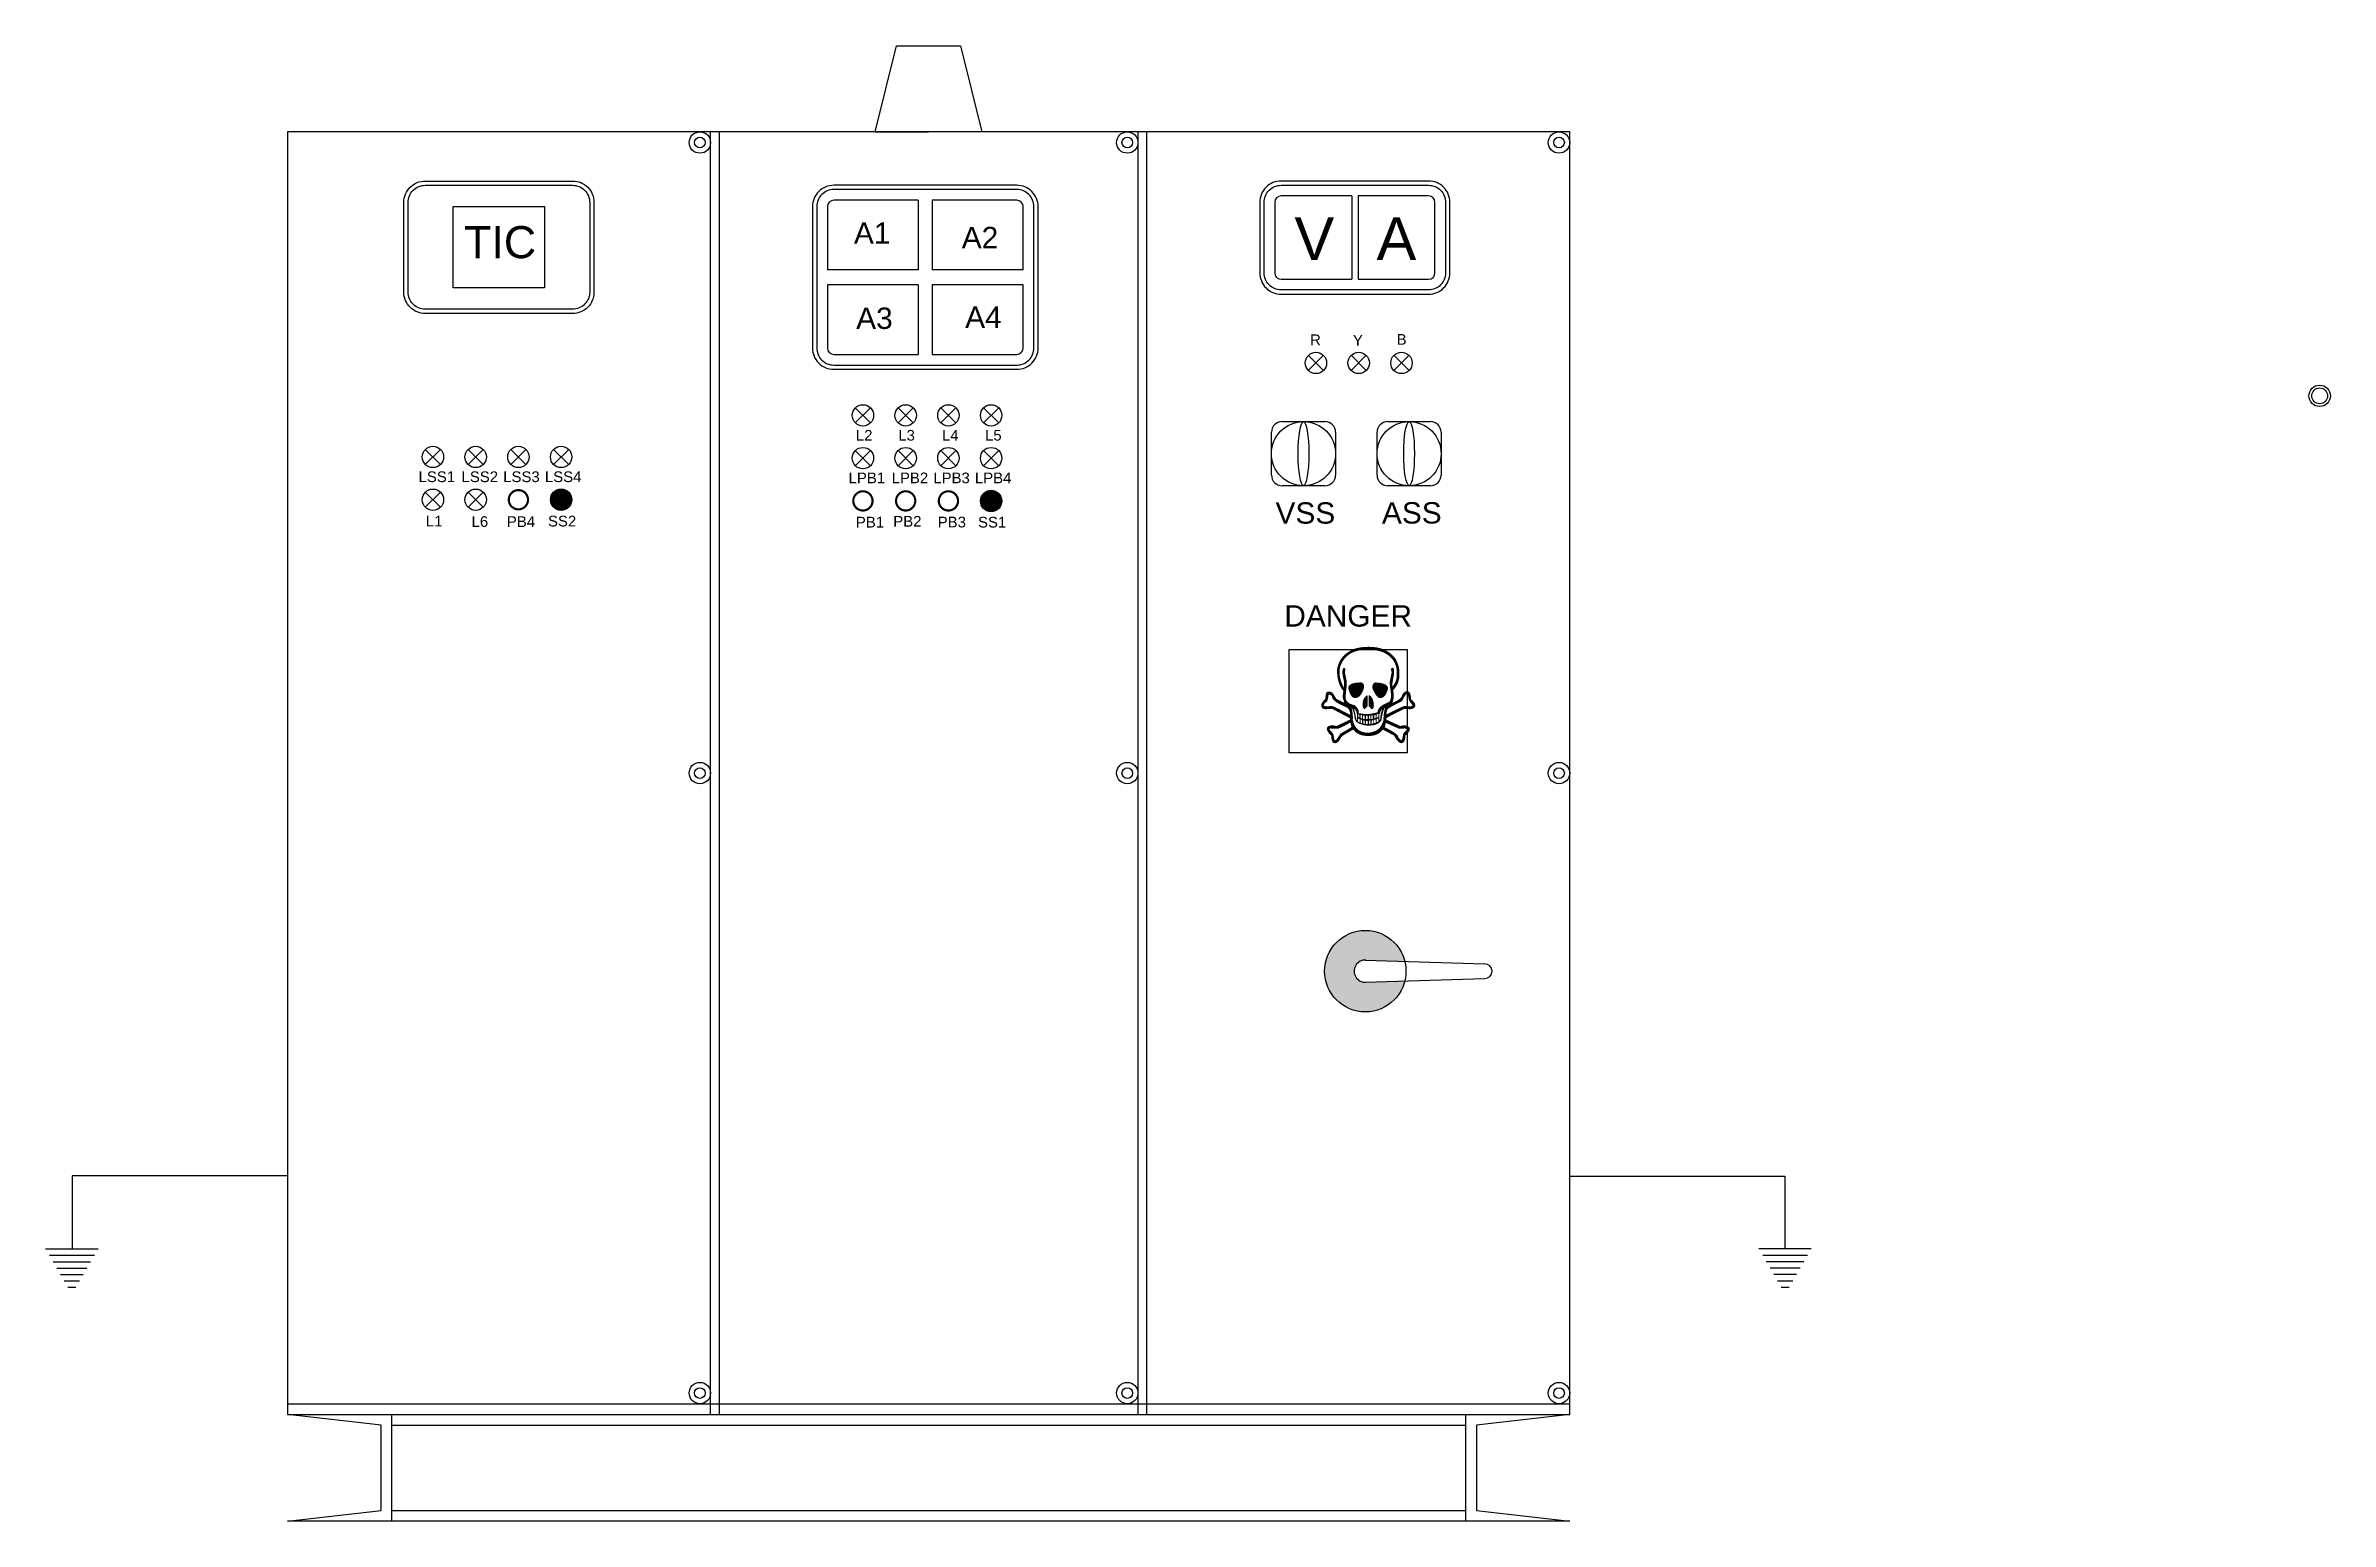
# Model space of a CAD drawing. Header units: millimetres. Extents: x 2049 to 4187, y 1942 to 3322.
import ezdxf

# ---------------------------------------------------------------- set-up
doc = ezdxf.new("R2010")
doc.units = ezdxf.units.MM
doc.layers.add('down', color=7, linetype='Continuous', lineweight=30)
doc.layers.add('outside', color=7, linetype='Continuous', lineweight=25)
doc.styles.get("Standard").update_dxf_attribs({"font": 'arial.ttf'})

# ---------------------------------------------------------------- blocks, each defined once
blk = doc.blocks.new('*U2')
for p, q in [((-7.1, -7.1), (7.1, 7.1)), ((7.1, -7.1), (-7.1, 7.1))]:
    blk.add_line(p, q)
blk.add_circle((0, 0), 10)
blk = doc.blocks.new('*U4')
at = {"const_width": 2}
blk.add_lwpolyline([(-9, 0, 1), (9, 0, 1)], format="xyb", close=True, dxfattribs=at)
blk = doc.blocks.new('*U3')
at = {"color": 0, "linetype": 'ByBlock', "lineweight": -2, "transparency": 16777216}
for name, p in [('*U2', (0, 40)), ('*U2', (40, 40)), ('*U2', (80, 40)), ('*U2', (120, 40)), ('*U2', (0, 0)), ('*U2', (40, 0)), ('*U4', (80, 0)), ('*U2', (120, 0))]:
    blk.add_blockref(name, p, dxfattribs=at)
blk = doc.blocks.new('*U9')
at = {"const_width": 2}
blk.add_lwpolyline([(-9, 0, 1), (9, 0, 1)], format="xyb", close=True, dxfattribs=at)
blk = doc.blocks.new('*U5')
for p, q in [((-7.1, -7.1), (7.1, 7.1)), ((7.1, -7.1), (-7.1, 7.1))]:
    blk.add_line(p, q)
blk.add_circle((0, 0), 10)
blk = doc.blocks.new('*U8')
at = {"const_width": 2}
blk.add_lwpolyline([(-9, 0, 1), (9, 0, 1)], format="xyb", close=True, dxfattribs=at)
blk = doc.blocks.new('*U7')
at = {"color": 0, "linetype": 'ByBlock', "lineweight": -2, "transparency": 16777216}
for name, p in [('*U5', (0, 80)), ('*U5', (40, 80)), ('*U5', (80, 80)), ('*U5', (120, 80)), ('*U5', (0, 40)), ('*U5', (40, 40)), ('*U5', (80, 40)), ('*U5', (120, 40)), ('*U9', (0, 0)), ('*U9', (40, 0)), ('*U8', (80, 0)), ('*U5', (120, 0))]:
    blk.add_blockref(name, p, dxfattribs=at)

msp = doc.modelspace()

# ---------------------------------------------------------------- hatches: boundary and pattern name
h = msp.add_hatch(color=256)
h.dxf.hatch_style = 1
h.paths.add_polyline_path([(2524.2, 2904.4), (2531.3, 2897.4), (2538.3, 2904.4, 0.414214)])
h.paths.add_polyline_path([(2538.3, 2904.4), (2531.3, 2897.4), (2538.3, 2890.3, 0.198912), (2541.3, 2897.4, 0.198912)])
h.paths.add_polyline_path([(2531.3, 2897.4), (2524.2, 2890.3, 0.414214), (2538.3, 2890.3)])
h.paths.add_polyline_path([(2531.3, 2897.4), (2524.2, 2904.4, 0.198912), (2521.3, 2897.4, 0.198912), (2524.2, 2890.3)])
h = msp.add_hatch(color=256)
h.dxf.hatch_style = 1
h.paths.add_polyline_path([(2926.6, 2903.4), (2933.7, 2896.3), (2940.8, 2903.4, 0.414214)])
h.paths.add_polyline_path([(2940.8, 2903.4), (2933.7, 2896.3), (2940.8, 2889.2, 0.198912), (2943.7, 2896.3, 0.198912)])
h.paths.add_polyline_path([(2933.7, 2896.3), (2926.6, 2889.2, 0.414214), (2940.8, 2889.2)])
h.paths.add_polyline_path([(2933.7, 2896.3), (2926.6, 2903.4, 0.198912), (2923.7, 2896.3, 0.198912), (2926.6, 2889.2)])
h = msp.add_hatch(color=256)
h.dxf.hatch_style = 1
h.paths.add_polyline_path([(3245.7, 2456.3, 0.884482), (3320.8, 2447), (3284.4, 2445.9, -1.063947), (3284.4, 2466.6), (3320.8, 2465.5, 0.884482)])

# ---------------------------------------------------------------- linework, layer by layer
for p, q in [((2825.1, 3241.6), (2875.1, 3241.6)), ((2925.1, 3241.6), (2875.1, 3241.6)), ((2780.5, 3171.6), (2780.5, 3112.6)), ((2865.5, 3177.6), (2786.5, 3177.6)), ((2865.5, 3177.6), (2865.5, 3112.6)), ((2957.7, 3177.6), (2878.5, 3177.6)), ((2878.5, 3177.6), (2878.5, 3112.6)), ((2963.7, 3112.6), (2963.7, 3171.6)), ((3199.1, 3175.6), (3199.1, 3109.7)), ((3271.1, 3181.6), (3205.1, 3181.6)), ((3271.1, 3181.6), (3271.1, 3103.7)), ((3343, 3181.6), (3277.1, 3181.6)), ((3277.1, 3181.6), (3277.1, 3103.7)), ((3349, 3109.7), (3349, 3175.6)), ((2865.5, 3112.6), (2780.5, 3112.6)), ((2963.7, 3112.6), (2878.5, 3112.6)), ((3205.1, 3103.7), (3271.1, 3103.7)), ((3277.1, 3103.7), (3343, 3103.7)), ((2780.5, 3098.6), (2780.5, 3039.4)), ((2865.5, 3098.6), (2780.5, 3098.6)), ((2865.5, 3098.6), (2865.5, 3033.4)), ((2963.7, 3098.6), (2878.5, 3098.6)), ((2878.5, 3098.6), (2878.5, 3033.4)), ((2963.7, 3039.4), (2963.7, 3098.6)), ((2786.5, 3033.4), (2865.5, 3033.4)), ((2878.5, 3033.4), (2957.7, 3033.4)), ((3230.5, 3018.3), (3244.7, 3032.5)), ((3244.7, 3018.3), (3230.5, 3032.5)), ((3270.5, 3018.3), (3284.7, 3032.5)), ((3284.7, 3018.3), (3270.5, 3032.5)), ((3310.6, 3018.3), (3324.8, 3032.5)), ((3324.8, 3018.3), (3310.6, 3032.5)), ((3196, 2920.5), (3196, 2960.5)), ((3206, 2970.5), (3246, 2970.5)), ((3256, 2960.5), (3256, 2920.5)), ((3294.8, 2920.5), (3294.8, 2960.5)), ((3304.8, 2970.5), (3344.8, 2970.5)), ((3354.8, 2960.5), (3354.8, 2920.5)), ((3246, 2910.5), (3206, 2910.5)), ((3344.8, 2910.5), (3304.8, 2910.5)), ((3283.8, 2466.7), (3395.5, 2463.2)), ((3283.8, 2445.9), (3395.5, 2449.3)), ((2048.9, 2196.5), (2097.9, 2196.5)), ((2052.4, 2190.5), (2094.5, 2190.5)), ((2055.9, 2184.5), (2091, 2184.5)), ((3701.2, 2196.4), (3652.2, 2196.4)), ((3697.7, 2190.4), (3655.7, 2190.4)), ((3694.3, 2184.4), (3659.1, 2184.4)), ((2059.3, 2178.5), (2087.5, 2178.5)), ((2062.8, 2172.5), (2084.1, 2172.5)), ((2066.3, 2166.5), (2080.6, 2166.5)), ((2069.7, 2160.5), (2077.1, 2160.5)), ((3690.8, 2178.4), (3662.6, 2178.4)), ((3687.3, 2172.4), (3666.1, 2172.4)), ((3683.9, 2166.4), (3669.5, 2166.4)), ((3680.4, 2160.4), (3673, 2160.4)), ((2275.1, 2051.6), (3475.1, 2051.6)), ((2372.8, 1941.6), (2372.8, 2041.6)), ((2372.8, 2031.6), (3377.8, 2031.6)), ((3377.8, 1941.6), (3377.8, 2041.6)), ((2372.8, 1951.6), (3377.8, 1951.6))]:
    msp.add_line(p, q)
for points in [[(2562, 3091.6, -0.414214), (2542, 3071.6), (2404.1, 3071.6, -0.414214), (2384.1, 3091.6), (2384.1, 3175.6, -0.414214), (2404.1, 3195.6), (2542, 3195.6, -0.414214), (2562, 3175.6)], [(2558, 3091.6, -0.414214), (2542, 3075.6), (2404.1, 3075.6, -0.414214), (2388.1, 3091.6), (2388.1, 3175.6, -0.414214), (2404.1, 3191.6), (2542, 3191.6, -0.414214), (2558, 3175.6)], [(2766.5, 3171.6), (2766.5, 3039.4, 0.414214), (2786.5, 3019.4), (2957.7, 3019.4, 0.414214), (2977.7, 3039.4), (2977.7, 3171.6, 0.414214), (2957.7, 3191.6), (2786.5, 3191.6, 0.414214)], [(2770.5, 3171.6), (2770.5, 3039.4, 0.414214), (2786.5, 3023.4), (2957.7, 3023.4, 0.414214), (2973.7, 3039.4), (2973.7, 3171.6, 0.414214), (2957.7, 3187.6), (2786.5, 3187.6, 0.414214)], [(3343, 3089.7, 0.414214), (3363, 3109.7), (3363, 3175.6, 0.414214), (3343, 3195.6), (3205.1, 3195.6, 0.414214), (3185.1, 3175.6), (3185.1, 3109.7, 0.414214), (3205.1, 3089.7)], [(3343, 3093.7), (3205.1, 3093.7, -0.414214), (3189.1, 3109.7), (3189.1, 3175.6, -0.414214), (3205.1, 3191.6), (3343, 3191.6, -0.414214), (3359, 3175.6), (3359, 3109.7, -0.414214)]]:
    msp.add_lwpolyline(points, format="xyb", close=True)
for points in [[(2430.3, 3171.8), (2515.8, 3171.8), (2515.8, 3095.5), (2430.3, 3095.5)], [(3212.6, 2757.3), (3323.1, 2757.3), (3323.1, 2660.7), (3212.6, 2660.7)]]:
    msp.add_lwpolyline(points, close=True)
for points in [[(2275.1, 2264.7), (2073.8, 2264.7), (2073.8, 2196.5)], [(3475.1, 2264.6), (3676.3, 2264.6), (3676.3, 2196.4)]]:
    msp.add_lwpolyline(points)
for centre, radius in [((2661.1, 3231.6), 10), ((2661.1, 3231.6), 5), ((3061.1, 3231.6), 10), ((3061.1, 3231.6), 5), ((3465.1, 3231.6), 10), ((3465.1, 3231.6), 5), ((3237.6, 3025.4), 10), ((3277.6, 3025.4), 10), ((3317.7, 3025.4), 10), ((4176.9, 2994.6), 10), ((4176.9, 2994.6), 7.36), ((3226, 2940.5), 30), ((3324.8, 2940.5), 30), ((2661.1, 2641.6), 10), ((3061.1, 2641.6), 10), ((3465.1, 2641.6), 10), ((2661.1, 2641.6), 5), ((3061.1, 2641.6), 5), ((3465.1, 2641.6), 5), ((3283.8, 2456.3), 38.1), ((2661.1, 2061.6), 10), ((2661.1, 2061.6), 5), ((3061.1, 2061.6), 10), ((3061.1, 2061.6), 5), ((3465.1, 2061.6), 10), ((3465.1, 2061.6), 5)]:
    msp.add_circle(centre, radius)
for centre, radius, start, end in [((2786.5, 3171.6), 6, 90, 180), ((2957.7, 3171.6), 6, 0, 90), ((3205.1, 3175.6), 6, 90, 180), ((3343, 3175.6), 6, 0, 90), ((3205.1, 3109.7), 6, 180, 270), ((3343, 3109.7), 6, 270, 0), ((2786.5, 3039.4), 6, 180, 270), ((2957.7, 3039.4), 6, 270, 0), ((3206, 2960.5), 10, 90, 180), ((3246, 2960.5), 10, 0, 90), ((3304.8, 2960.5), 10, 90, 180), ((3344.8, 2960.5), 10, 0, 90), ((3206, 2920.5), 10, 180, 270), ((3246, 2920.5), 10, 270, 0), ((3304.8, 2920.5), 10, 180, 270), ((3344.8, 2920.5), 10, 270, 0), ((3283.8, 2456.3), 10.4, 86.4507, 273.5493), ((3395.5, 2456.3), 6.92, 270, 90)]:
    msp.add_arc(centre, radius, start, end)
for centre in [(3226, 2940.5), (3324.8, 2940.5)]:
    msp.add_ellipse(centre, major_axis=(0, -30), ratio=0.166667)
at = {"layer": 'down'}
msp.add_lwpolyline([(3475.1, 1941.6), (2275.1, 1941.6), (2362.8, 1951.6), (2362.8, 2031.6), (2275.1, 2041.6), (3475.1, 2041.6), (3387.8, 2031.6), (3387.8, 1951.6)], close=True, dxfattribs=at)
at = {"layer": 'outside'}
for p, q in [((2679.1, 3241.6), (2679.1, 2041.6)), ((3071.1, 3241.6), (3071.1, 2041.6)), ((3079.1, 3241.6), (3079.1, 2041.6))]:
    msp.add_line(p, q, dxfattribs=at)
for points in [[(2825.1, 3241.6), (2845.2, 3322.2), (2875.1, 3322.2), (2905, 3322.2), (2925.1, 3241.6)], [(2671.1, 2041.6), (2671.1, 3241.6), (2275.1, 3241.6), (2275.1, 2041.6)], [(3475.1, 2041.6), (3475.1, 3241.6), (3073.1, 3241.6), (2671.1, 3241.6)]]:
    msp.add_lwpolyline(points, dxfattribs=at)

# ---------------------------------------------------------------- block references
for name, p in [('*U7', (2813.7, 2896.3)), ('*U3', (2411.3, 2897.4))]:
    msp.add_blockref(name, p)

# ---------------------------------------------------------------- texts
for s, p in [('R', (3232.1, 3042)), ('Y', (3272.2, 3041.5)), ('B', (3313.2, 3042.4))]:
    msp.add_text(s, height=10).set_placement(p)
at = {"attachment_point": 1}
for s, width, insert, char_height in [('\\pxqc;TIC', 85.562, (2431.4, 3153.4), 30), ('A1', 49.385, (2805.3, 3156.9), 20), ('A2', 49.385, (2906.2, 3152.7), 20), ('V', 54.682, (3217.5, 3161.6), 40), ('A', 54.682, (3294.3, 3161.6), 40), ('A3', 49.385, (2807.4, 3077.2), 20), ('A4', 49.385, (2909.4, 3078.2), 20), ('L2', 85.562, (2807.1, 2962.7), 10), ('L3', 85.562, (2846.8, 2962.7), 10), ('L4', 85.562, (2887.7, 2962.7), 10), ('L5', 85.562, (2928, 2962.7), 10), ('LSS1', 85.562, (2397.9, 2923.9), 10), ('LSS2', 85.562, (2438.1, 2923.9), 10), ('LSS3', 85.562, (2477.1, 2923.9), 10), ('LSS4', 85.562, (2516.1, 2923.9), 10), ('LPB1', 85.562, (2800.3, 2922.8), 10), ('LPB2', 85.562, (2840.6, 2922.8), 10), ('LPB3', 85.562, (2879.6, 2922.8), 10), ('LPB4', 85.562, (2918.5, 2922.8), 10), ('VSS', 85.562, (3199.8, 2895), 20), ('ASS', 85.562, (3299.4, 2895.1), 20), ('L1', 85.562, (2404.7, 2882.4), 10), ('L6', 85.562, (2447.5, 2882), 10), ('PB4', 85.562, (2480.5, 2881.9), 10), ('SS2', 85.562, (2519, 2882.4), 10), ('PB1', 85.562, (2807.1, 2881.4), 10), ('PB2', 85.562, (2842.1, 2882.2), 10), ('PB3', 85.562, (2883.7, 2881.5), 10), ('SS1', 85.562, (2921.4, 2881.4), 10), ('DANGER', 85.562, (3208, 2798.7), 20), ('{\\fWingdings|b0|i0|c2|p2;N}', 110.468, (3235.6, 2759.6), 90)]:
    msp.add_mtext_dynamic_manual_height_columns(s, width=width, gutter_width=12.5, heights=[0], dxfattribs=dict(at, insert=insert, char_height=char_height))

doc.saveas('drawing.dxf')
